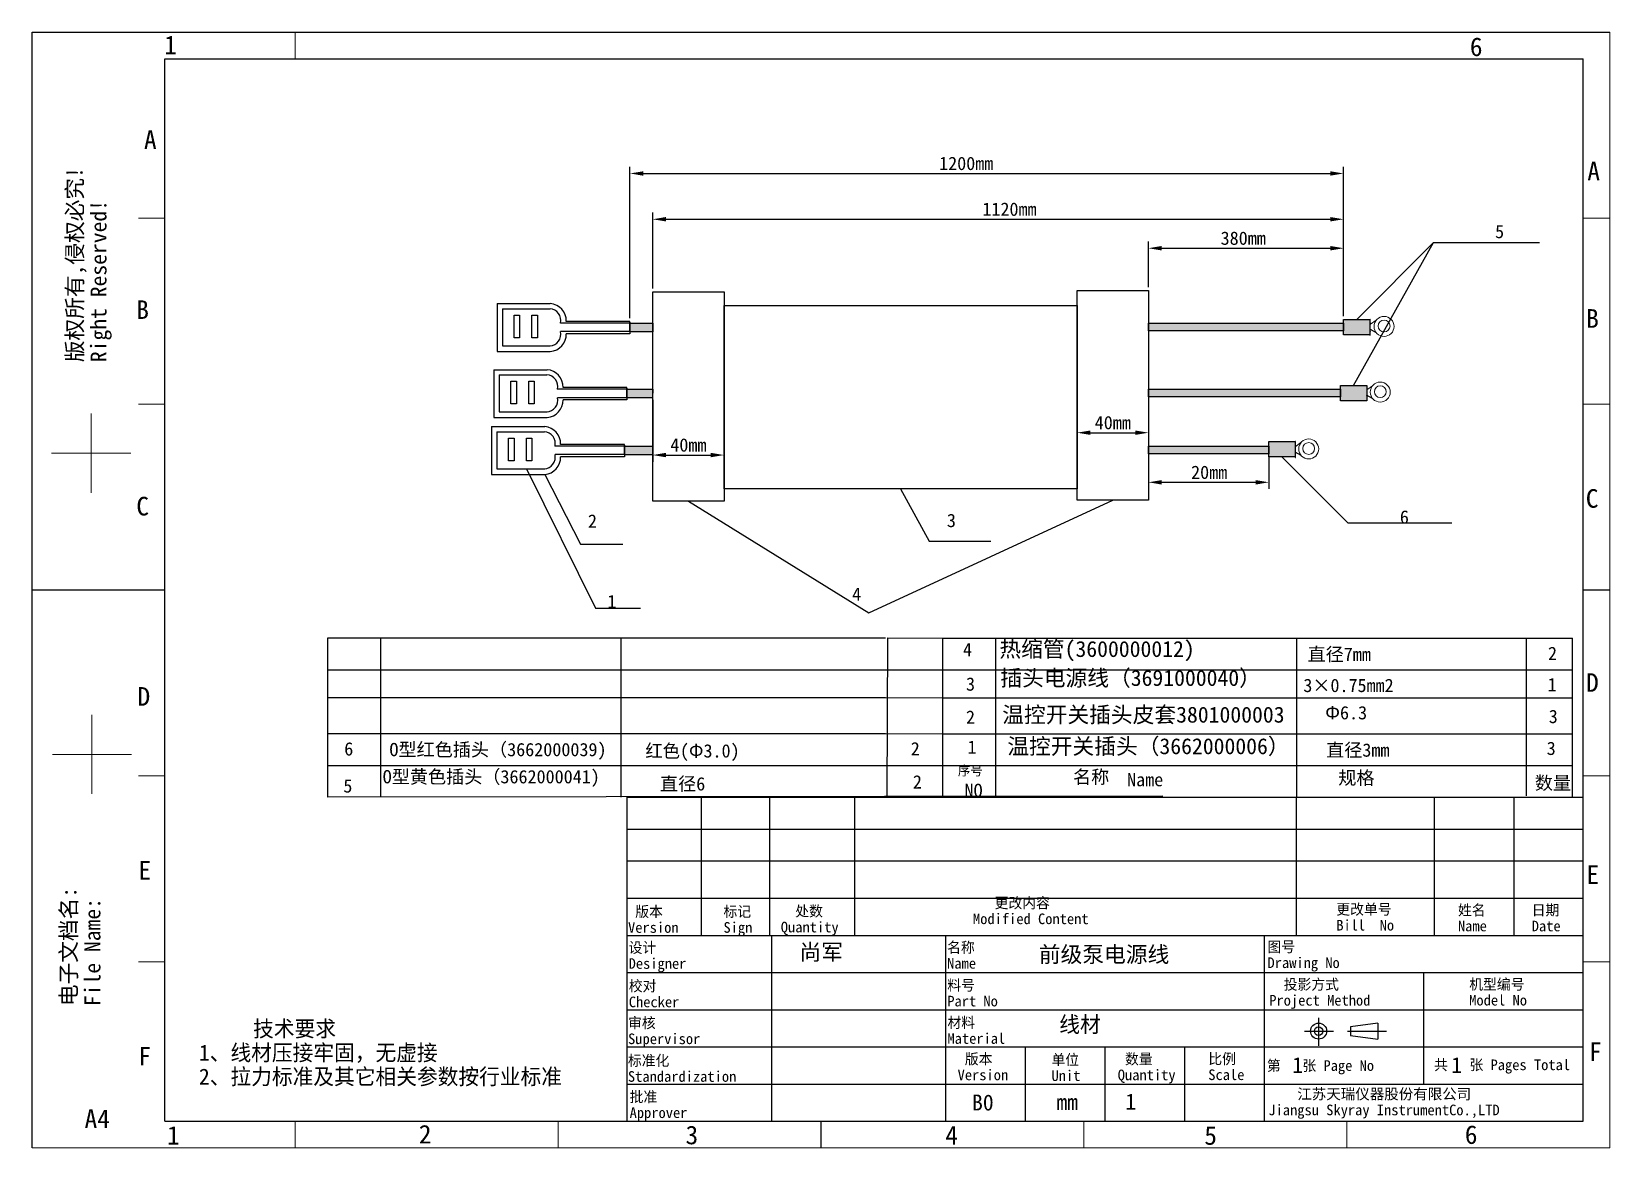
# Model space of a CAD drawing. Header units: millimetres. Extents: x 160 to 458, y 19 to 229.
import ezdxf

# ---------------------------------------------------------------- set-up
doc = ezdxf.new("R2010")
doc.units = ezdxf.units.MM
doc.layers.add('02___PRT_ALL_AXES', color=7, linetype='Continuous')
doc.styles.add('TEXTSTYLE_2', font='simfang_0.ttf')
doc.dimstyles.new('ISO-25', dxfattribs={"dimtxt": 2.5, "dimasz": 2.5, "dimexe": 1.25, "dimexo": 0.625, "dimtad": 1, "dimdsep": 46, "dimtxsty": 'Standard', "dimcen": 2.5, "dimadec": 0, "dimazin": 0, "dimtfac": 1, "dimtmove": 0, "dimatfit": 3, "dimfxl": 1, "dimarcsym": 0})

# ---------------------------------------------------------------- blocks, each defined once
blk = doc.blocks.new('*D13')
at = {"color": 0, "lineweight": -2}
for p, q in [((370.61, 180.91), (370.61, 189.52)), ((373.11, 188.27), (404.83, 188.27)), ((407.33, 176.11), (407.33, 189.52))]:
    blk.add_line(p, q, dxfattribs=at)
at = {"color": 0}
for points in [[(373.11, 188.69), (373.11, 187.85), (370.61, 188.27)], [(404.83, 188.69), (404.83, 187.85), (407.33, 188.27)]]:
    blk.add_solid(points, dxfattribs=at)
at = {"layer": 'Defpoints', "color": 0}
for p in [(407.33, 188.27), (370.61, 180.28), (407.33, 175.48)]:
    blk.add_point(p, dxfattribs=at)
at = {"color": 0, "insert": (388.44, 190.14), "char_height": 2.5, "attachment_point": 5}
blk.add_mtext('380mm', dxfattribs=at)
blk = doc.blocks.new('*D16')
at = {"color": 0, "lineweight": -2}
for p, q in [((277.28, 180.68), (277.28, 194.97)), ((279.78, 193.72), (404.83, 193.72)), ((407.33, 175.48), (407.33, 194.97))]:
    blk.add_line(p, q, dxfattribs=at)
at = {"color": 0}
for points in [[(279.78, 194.14), (279.78, 193.31), (277.28, 193.72)], [(404.83, 194.14), (404.83, 193.31), (407.33, 193.72)]]:
    blk.add_solid(points, dxfattribs=at)
at = {"layer": 'Defpoints', "color": 0}
for p in [(407.33, 193.72), (277.28, 180.06), (407.33, 174.86)]:
    blk.add_point(p, dxfattribs=at)
at = {"color": 0, "insert": (344.44, 195.6), "char_height": 2.5, "attachment_point": 5}
blk.add_mtext('1120mm', dxfattribs=at)
blk = doc.blocks.new('*D14')
at = {"color": 0, "lineweight": -2}
for p, q in [((273.01, 175.13), (273.01, 203.59)), ((275.51, 202.34), (404.83, 202.34)), ((407.33, 175.48), (407.33, 203.59))]:
    blk.add_line(p, q, dxfattribs=at)
at = {"color": 0}
for points in [[(275.51, 202.75), (275.51, 201.92), (273.01, 202.34)], [(404.83, 202.75), (404.83, 201.92), (407.33, 202.34)]]:
    blk.add_solid(points, dxfattribs=at)
at = {"layer": 'Defpoints', "color": 0}
for p in [(407.33, 202.34), (273.01, 174.51), (407.33, 174.86)]:
    blk.add_point(p, dxfattribs=at)
at = {"color": 0, "insert": (336.3, 204.21), "char_height": 2.5, "attachment_point": 5}
blk.add_mtext('1200mm', dxfattribs=at)
blk = doc.blocks.new('*D17')
at = {"color": 0, "lineweight": -2}
for p, q in [((277.28, 159.73), (277.28, 148.09)), ((290.71, 159.73), (290.71, 148.09)), ((279.78, 149.34), (288.21, 149.34))]:
    blk.add_line(p, q, dxfattribs=at)
at = {"color": 0}
for points in [[(279.78, 149.76), (279.78, 148.93), (277.28, 149.34)], [(288.21, 149.76), (288.21, 148.93), (290.71, 149.34)]]:
    blk.add_solid(points, dxfattribs=at)
at = {"layer": 'Defpoints', "color": 0}
for p in [(277.28, 160.35), (290.71, 160.35), (290.71, 149.34)]:
    blk.add_point(p, dxfattribs=at)
at = {"color": 0, "insert": (284, 151.22), "char_height": 2.5, "attachment_point": 5}
blk.add_mtext('40mm', dxfattribs=at)
blk = doc.blocks.new('*D18')
at = {"color": 0, "lineweight": -2}
for p, q in [((370.61, 161.13), (370.61, 152.3)), ((357.18, 159.96), (357.18, 152.3)), ((359.68, 153.55), (368.11, 153.55))]:
    blk.add_line(p, q, dxfattribs=at)
at = {"color": 0}
for points in [[(359.68, 153.97), (359.68, 153.13), (357.18, 153.55)], [(368.11, 153.97), (368.11, 153.13), (370.61, 153.55)]]:
    blk.add_solid(points, dxfattribs=at)
at = {"layer": 'Defpoints', "color": 0}
for p in [(357.18, 160.58), (370.61, 161.76), (370.61, 153.55)]:
    blk.add_point(p, dxfattribs=at)
at = {"color": 0, "insert": (363.89, 155.43), "char_height": 2.5, "attachment_point": 5}
blk.add_mtext('40mm', dxfattribs=at)
blk = doc.blocks.new('*D15')
at = {"color": 0, "lineweight": -2}
for p, q in [((370.61, 148.96), (370.61, 142.96)), ((393.27, 148.96), (393.27, 142.96)), ((373.11, 144.21), (390.77, 144.21))]:
    blk.add_line(p, q, dxfattribs=at)
at = {"color": 0}
for points in [[(373.11, 144.63), (373.11, 143.79), (370.61, 144.21)], [(390.77, 144.63), (390.77, 143.79), (393.27, 144.21)]]:
    blk.add_solid(points, dxfattribs=at)
at = {"layer": 'Defpoints', "color": 0}
for p in [(370.61, 149.59), (393.27, 149.59), (393.27, 144.21)]:
    blk.add_point(p, dxfattribs=at)
at = {"color": 0, "insert": (382.03, 146.08), "char_height": 2.5, "attachment_point": 5}
blk.add_mtext('20mm', dxfattribs=at)

msp = doc.modelspace()

# ---------------------------------------------------------------- hatches: boundary and pattern name
h = msp.add_hatch(color=256)
h.set_gradient(color1=(228, 7, 11), color2=(254, 230, 231), one_color=1, tint=0.95)
h.paths.add_polyline_path([(273.006, 174.193), (277.283, 174.193), (277.283, 172.54), (273.006, 172.54)])
h = msp.add_hatch(color=256)
h.set_gradient(color1=(228, 7, 11), color2=(254, 230, 231), one_color=1, tint=0.95)
h.paths.add_polyline_path([(370.608, 174.193), (407.335, 174.193), (407.335, 172.738), (370.608, 172.738)])
h = msp.add_hatch(color=256)
h.set_gradient(color1=(255, 255, 0), one_color=1, tint=1)
h.paths.add_polyline_path([(407.335, 174.857), (412.284, 174.857), (412.284, 171.989), (407.335, 171.989)])
h = msp.add_hatch(color=256)
h.set_gradient(color1=(228, 7, 11), color2=(254, 230, 231), one_color=1, tint=0.95)
h.paths.add_polyline_path([(272.408, 161.759), (277.333, 161.759), (277.273, 160.106), (272.408, 160.106)])
h = msp.add_hatch(color=256)
h.set_gradient(color2=(242, 242, 242), one_color=1, tint=0.95)
h.paths.add_polyline_path([(272.408, 161.759), (277.333, 161.759), (277.273, 160.106), (272.408, 160.106)])
h = msp.add_hatch(color=256)
h.set_gradient(color1=(228, 7, 11), color2=(254, 230, 231), one_color=1, tint=0.95)
h.paths.add_polyline_path([(370.608, 161.759), (406.737, 161.759), (406.737, 160.304), (370.608, 160.304)])
h = msp.add_hatch(color=256)
h.set_gradient(color2=(242, 242, 242), one_color=1, tint=0.95)
h.paths.add_polyline_path([(370.608, 161.759), (406.737, 161.759), (406.737, 160.304), (370.608, 160.304)])
h = msp.add_hatch(color=256)
h.set_gradient(color1=(255, 255, 0), one_color=1, tint=1)
h.paths.add_polyline_path([(406.737, 162.423), (411.686, 162.423), (411.686, 159.555), (406.737, 159.555)])
h = msp.add_hatch(color=256)
h.set_gradient(color1=(255, 0, 0), one_color=1, tint=1)
h.paths.add_polyline_path([(393.268, 151.866), (398.217, 151.866), (398.217, 148.997), (393.268, 148.997)])
h = msp.add_hatch(color=256)
h.set_gradient(color1=(230, 161, 0), color2=(255, 247, 229), one_color=1, tint=0.95)
h.paths.add_polyline_path([(271.951, 151.042), (277.298, 151.042), (277.328, 149.389), (271.951, 149.389)])
h = msp.add_hatch(color=256)
h.set_gradient(color1=(230, 161, 0), color2=(255, 247, 229), one_color=1, tint=0.95)
h.paths.add_polyline_path([(370.608, 151.042), (393.242, 151.042), (393.274, 149.586), (370.608, 149.586)])

# ---------------------------------------------------------------- linework, layer by layer
at = {"linetype": 'Continuous'}
for p, q in [((160.465, 18.943), (160.465, 228.943)), ((160.465, 228.943), (457.465, 228.943)), ((185.465, 23.943), (185.465, 223.943)), ((185.465, 223.943), (452.465, 223.943)), ((452.465, 23.943), (452.465, 223.943)), ((272.465, 23.943), (272.465, 84.943)), ((272.465, 84.943), (452.465, 84.943)), ((286.476, 58.943), (286.476, 84.943)), ((299.312, 58.943), (299.312, 84.943)), ((315.331, 58.943), (315.331, 84.943)), ((398.465, 58.943), (398.465, 84.943)), ((424.465, 58.943), (424.465, 84.943)), ((439.465, 58.943), (439.465, 84.943)), ((272.465, 78.943), (452.465, 78.943)), ((272.465, 72.943), (452.465, 72.943)), ((272.465, 65.943), (452.465, 65.943)), ((272.465, 58.943), (452.465, 58.943)), ((299.734, 23.943), (299.734, 58.943)), ((332.465, 23.943), (332.465, 58.943)), ((392.465, 23.943), (392.465, 58.943)), ((272.465, 51.943), (452.465, 51.943)), ((422.465, 30.943), (422.465, 51.943)), ((272.465, 44.943), (452.465, 44.943)), ((402.639, 43.434), (402.639, 38.154)), ((413.802, 42.441), (408.627, 41.737)), ((408.627, 41.737), (408.627, 40.124)), ((413.802, 42.441), (413.802, 39.419)), ((399.957, 40.93), (405.416, 40.93)), ((408.057, 40.93), (415.411, 40.93)), ((408.627, 40.124), (413.802, 39.419)), ((272.465, 37.943), (452.465, 37.943)), ((347.465, 23.943), (347.465, 37.943)), ((362.465, 23.943), (362.465, 37.943)), ((377.465, 23.943), (377.465, 37.943)), ((272.465, 30.943), (452.465, 30.943)), ((185.465, 23.943), (452.465, 23.943))]:
    msp.add_line(p, q, dxfattribs=at)
for p, q in [((409.212, 162.423), (424.275, 189.323)), ((409.809, 174.857), (424.275, 189.323)), ((424.275, 189.323), (444.216, 189.323)), ((248.006, 177.844), (248.006, 168.844)), ((248.006, 177.844), (258.006, 177.844)), ((249.006, 176.884), (249.006, 169.884)), ((249.006, 176.884), (257.967, 176.884)), ((273.006, 174.193), (259.923, 174.193)), ((273.006, 172.575), (259.958, 172.575)), ((273.006, 174.508), (261.006, 174.508)), ((273.006, 173.344), (273.006, 174.508)), ((273.006, 174.344), (273.006, 172.344)), ((273.006, 173.344), (273.006, 172.179)), ((249.006, 169.884), (258.006, 169.884)), ((273.006, 172.179), (261.006, 172.179)), ((248.006, 168.844), (258.006, 168.844)), ((247.408, 165.41), (247.408, 156.41)), ((247.408, 165.41), (257.408, 165.41)), ((248.408, 164.45), (248.408, 157.45)), ((248.408, 164.45), (257.37, 164.45)), ((272.408, 161.759), (259.326, 161.759)), ((272.408, 162.074), (260.408, 162.074)), ((272.408, 160.91), (272.408, 162.074)), ((272.408, 161.91), (272.408, 159.91)), ((272.408, 160.91), (272.408, 159.745)), ((272.408, 160.141), (259.36, 160.141)), ((272.408, 159.745), (260.408, 159.745)), ((246.951, 154.692), (246.951, 145.692)), ((246.951, 154.692), (256.951, 154.692)), ((247.408, 156.41), (257.408, 156.41)), ((248.408, 157.45), (257.408, 157.45)), ((247.951, 153.733), (247.951, 146.733)), ((247.951, 153.733), (256.913, 153.733)), ((271.951, 151.042), (258.869, 151.042)), ((271.951, 149.424), (258.903, 149.424)), ((271.951, 151.357), (259.951, 151.357)), ((271.951, 149.028), (259.951, 149.028)), ((271.951, 150.192), (271.951, 151.357)), ((271.951, 151.192), (271.951, 149.192)), ((271.951, 150.192), (271.951, 149.028)), ((395.742, 148.997), (408.157, 136.583)), ((246.951, 145.692), (256.951, 145.692)), ((247.951, 146.733), (256.951, 146.733)), ((253.499, 146.763), (266.542, 120.494)), ((256.951, 145.692), (263.663, 132.546)), ((323.941, 142.958), (329.341, 133.141)), ((283.997, 140.647), (317.979, 119.631)), ((317.979, 119.631), (363.895, 140.876)), ((408.157, 136.583), (427.697, 136.583)), ((263.663, 132.546), (271.639, 132.546)), ((329.341, 133.141), (340.958, 133.141)), ((266.542, 120.494), (275.009, 120.494)), ((321.552, 114.934), (331.905, 114.893)), ((321.126, 108.934), (331.905, 108.893)), ((216.12, 103.689), (321.129, 103.689)), ((321.129, 103.689), (331.905, 103.647)), ((331.899, 103.647), (450.395, 103.647)), ((321.126, 96.934), (331.905, 96.893)), ((321.126, 90.934), (331.905, 90.893)), ((373.319, 85.143), (216.126, 84.934)), ((321.44, 85.143), (331.905, 85.143))]:
    msp.add_line(p, q)
at = {"color": 7, "linetype": 'Continuous'}
for p, q in [((413.516, 172.335), (412.388, 172.967)), ((412.802, 159.974), (411.674, 160.606)), ((399.331, 149.276), (398.203, 149.908))]:
    msp.add_line(p, q, dxfattribs=at)
at = {"lineweight": 0}
for p, q in [((412.426, 173.965), (413.496, 174.745)), ((411.711, 161.605), (412.782, 162.384)), ((398.24, 150.906), (399.311, 151.686))]:
    msp.add_line(p, q, dxfattribs=at)
at = {"linetype": 'Continuous', "lineweight": -3}
for p, q in [((216.126, 114.934), (321.126, 114.934)), ((216.126, 84.934), (216.126, 114.934)), ((226.126, 84.934), (226.126, 114.934)), ((271.323, 84.934), (271.323, 114.934)), ((321.44, 85.143), (321.552, 114.934)), ((331.905, 114.893), (450.395, 114.893)), ((331.905, 84.893), (331.905, 114.893)), ((341.905, 84.893), (341.905, 114.893)), ((398.507, 84.893), (398.507, 114.893)), ((441.782, 85.212), (441.782, 114.893)), ((450.395, 84.893), (450.395, 114.893)), ((452.465, 84.943), (452.465, 114.943)), ((216.126, 108.934), (321.126, 108.934)), ((331.905, 108.893), (450.395, 108.893)), ((216.126, 96.934), (321.126, 96.934)), ((331.905, 96.893), (450.395, 96.893)), ((216.126, 90.934), (321.126, 90.934)), ((331.905, 90.893), (450.395, 90.893))]:
    msp.add_line(p, q, dxfattribs=at)
at = {"linetype": 'Continuous', "lineweight": 0}
msp.add_line((299.015, 85.143), (299.015, 85.143), dxfattribs=at)
at = {"linetype": 'Continuous', "const_width": 0.2}
for points in [[(209.965, 223.943), (209.965, 228.943)], [(457.465, 18.943), (457.465, 228.943)], [(185.465, 193.943), (180.465, 193.943)], [(452.465, 193.943), (457.465, 193.943)], [(185.465, 158.943), (180.465, 158.943)], [(452.465, 158.943), (457.465, 158.943)], [(171.581, 157.167), (171.581, 142.211)], [(164.103, 149.689), (179.06, 149.689)], [(185.465, 123.943), (160.465, 123.943)], [(452.465, 123.943), (457.465, 123.943)], [(171.728, 100.48), (171.728, 85.524)], [(164.25, 93.002), (179.207, 93.002)], [(185.465, 88.943), (180.465, 88.943)], [(452.465, 88.943), (457.465, 88.943)], [(185.465, 53.943), (180.465, 53.943)], [(452.465, 53.943), (457.465, 53.943)], [(209.965, 23.943), (209.965, 18.943)], [(259.465, 23.943), (259.465, 18.943)], [(308.965, 23.943), (308.965, 18.943)], [(358.465, 23.943), (358.465, 18.943)], [(407.965, 23.943), (407.965, 18.943)], [(160.465, 18.943), (457.465, 18.943)]]:
    msp.add_lwpolyline(points, dxfattribs=at)
for points in [[(277.283, 180.056), (290.711, 180.056), (290.711, 140.647), (277.283, 140.647)], [(357.181, 180.285), (370.608, 180.285), (370.608, 140.876), (357.181, 140.876)], [(251.205, 175.654), (252.238, 175.654), (252.238, 171.418), (251.205, 171.418)], [(254.553, 175.654), (255.586, 175.654), (255.586, 171.418), (254.553, 171.418)], [(290.711, 177.518), (357.171, 177.518), (357.171, 142.958), (290.711, 142.958)], [(273.006, 174.193), (277.283, 174.193), (277.283, 172.54), (273.006, 172.54)], [(370.608, 174.193), (407.335, 174.193), (407.335, 172.738), (370.608, 172.738)], [(407.335, 174.857), (412.284, 174.857), (412.284, 171.989), (407.335, 171.989)], [(250.608, 163.22), (251.64, 163.22), (251.64, 158.984), (250.608, 158.984)], [(253.955, 163.22), (254.988, 163.22), (254.988, 158.984), (253.955, 158.984)], [(272.408, 161.759), (277.333, 161.759), (277.273, 160.106), (272.408, 160.106)], [(370.608, 161.759), (406.737, 161.759), (406.737, 160.304), (370.608, 160.304)], [(406.737, 162.423), (411.686, 162.423), (411.686, 159.555), (406.737, 159.555)], [(250.151, 152.502), (251.184, 152.502), (251.184, 148.267), (250.151, 148.267)], [(253.499, 152.502), (254.531, 152.502), (254.531, 148.267), (253.499, 148.267)], [(393.268, 151.866), (398.217, 151.866), (398.217, 148.997), (393.268, 148.997)], [(271.951, 151.042), (277.298, 151.042), (277.328, 149.389), (271.951, 149.389)], [(370.608, 151.042), (393.242, 151.042), (393.274, 149.586), (370.608, 149.586)]]:
    msp.add_lwpolyline(points, close=True)
at = {"lineweight": 0}
for centre, radius in [((414.953, 173.552), 1.883), ((414.958, 173.629), 1.116), ((414.239, 161.191), 1.883), ((414.244, 161.268), 1.116), ((400.768, 150.493), 1.883), ((400.773, 150.57), 1.116)]:
    msp.add_circle(centre, radius, dxfattribs=at)
at = {"linetype": 'Continuous'}
for radius in [1.511, 0.807]:
    msp.add_circle((402.639, 40.93), radius, dxfattribs=at)
for centre, radius, start, end in [((257.779, 174.663), 2.229, 347.81502, 85.15584), ((257.779, 174.623), 3.229, 357.95912, 85.97572), ((257.779, 172.105), 2.229, 274.02428, 12.18498), ((257.779, 172.064), 3.229, 274.02428, 2.04088), ((257.181, 162.229), 2.229, 347.81502, 85.15584), ((257.181, 162.189), 3.229, 357.95912, 85.97572), ((257.181, 159.671), 2.229, 274.02428, 12.18498), ((257.181, 159.63), 3.229, 274.02428, 2.04088), ((256.725, 151.472), 3.229, 357.95912, 85.97572), ((256.725, 151.512), 2.229, 347.81502, 85.15584), ((256.725, 148.953), 2.229, 274.02428, 12.18498), ((256.725, 148.913), 3.229, 274.02428, 2.04088)]:
    msp.add_arc(centre, radius, start, end)
at = {"layer": '02___PRT_ALL_AXES', "color": 7, "linetype": 'Continuous'}
for centre, radius, start, end in [((412.285, 174.839), 0.05, 0, 90), ((413.135, 174.189), 0.8, 177.74193, 180), ((413.135, 172.589), 0.8, 180, 182.25807), ((412.285, 171.939), 0.05, 270, 0), ((411.687, 162.405), 0.05, 0, 90), ((412.537, 161.755), 0.8, 177.74193, 180), ((411.687, 159.505), 0.05, 270, 0), ((412.537, 160.155), 0.8, 180, 182.25807), ((398.218, 151.847), 0.05, 0, 90), ((398.218, 148.947), 0.05, 270, 0), ((399.068, 151.197), 0.8, 177.74193, 180), ((399.068, 149.597), 0.8, 180, 182.25807)]:
    msp.add_arc(centre, radius, start, end, dxfattribs=at)

# ---------------------------------------------------------------- texts
at = {"linetype": 'Continuous', "char_height": 3.5, "line_spacing_factor": 0.9, "style": 'TEXTSTYLE_2'}
for s, insert, width, attachment_point in [('1', (185.342, 228.289), 2.42804, 1), ('6', (431.108, 227.933), 2.42804, 1), ('A', (183.904, 210.445), 2.42804, 3), ('A', (453.219, 204.531), 2.42804, 1), ('B', (180.07, 178.455), 2.42804, 1), ('B', (453.008, 176.799), 2.42804, 1), ('C', (452.928, 142.927), 2.42804, 1), ('C', (180.082, 141.477), 2.42804, 1), ('D\\P ', (452.987, 108.28), 2.42804, 1), ('D', (180.312, 105.665), 2.42804, 1), ('E', (180.486, 72.944), 2.42804, 1), ('E', (453.057, 72.136), 2.42804, 1), ('F', (453.531, 38.805), 2.42804, 1), ('F', (180.468, 37.958), 2.42804, 1), ('A4', (170.339, 26.173), 4.85609, 1), ('1', (185.857, 23.047), 2.42804, 1), ('2', (233.261, 23.271), 2.42804, 1), ('3', (283.467, 23.122), 2.42804, 1), ('4', (332.368, 23.075), 2.42804, 1), ('5', (381.115, 23.027), 2.42804, 1), ('6', (430.158, 23.193), 2.42804, 1)]:
    msp.add_mtext(s, dxfattribs=dict(at, insert=insert, width=width, attachment_point=attachment_point))
at = {"linetype": 'Continuous', "attachment_point": 1, "rotation": 90, "line_spacing_factor": 0.9, "style": 'TEXTSTYLE_2'}
for s, insert, char_height, width in [('版权所有,侵权必究!\\PRight Reserved!', (166.982, 166.817), 2.99125, 37.26366), ('电子文档名:\\PFile Name:', (165.835, 45.625), 2.9912, 22.77101)]:
    msp.add_mtext(s, dxfattribs=dict(at, insert=insert, char_height=char_height, width=width))
at = {"char_height": 2.5, "attachment_point": 1}
for s, insert, width in [('   \\P   5', (430.755, 196.828), 13.46078), ('2', (265.098, 138.167), 5.47568), ('3', (332.659, 138.279), 8.29855), (' \\P  6', (414.528, 143.104), 13.16901), ('1', (268.755, 123.031), 6.25425), ('4', (314.829, 124.419), 6.38834), ('{\\fSimSun|b0|i0|c0|p2;4}', (335.69, 113.973), 5.40375), ('{\\fSimSun|b0|i0|c134|p2;直径\\fSimSun|b0|i0|c0|p2;7mm}', (400.548, 113.1), 24.62788), ('{\\fSimSun|b0|i0|c0|p2;3}', (336.26, 107.493), 4.48889), ('{\\f@SimSun|b0|i0|c0|p2;3×0.75mm2}', (399.759, 107.235), 42.69099), ('{\\fSimSun|b0|i0|c0|p2;2}', (336.26, 101.263), 4.48889), ('{\\fArial|b0|i0|c0|p34;Φ}6.3', (403.875, 102.096), 20.71159), ('6', (219.221, 95.291), 7.83548), ('{\\fSimSun|b0|i0|c134|p2;O型红色插头（3662000039)}', (227.725, 95.159), 40.8876), ('红色(Φ3.0)\\P', (275.91, 94.918), 19.27917), ('{\\fSimSun|b0|i0|c0|p2;2}', (325.861, 95.315), 5.88252), ('{\\fSimSun|b0|i0|c0|p2;1}', (336.55, 95.61), 4.48889), ('{\\fSimSun|b0|i0|c134|p2;直径3mm}', (404.047, 95.069), 16.4817), ('{\\fSimSun|b0|i0|c134|p2;O型黄色插头（\\fSimSun|b0|i0|c0|p2;3662000041\\fSimSun|b0|i0|c134|p2;)}', (226.459, 90.053), 43.36786), ('5', (219.052, 88.321), 10), ('{\\fSimSun|b0|i0|c134|p2;直径6}', (278.656, 88.718), 62.94938), ('{\\fSimSun|b0|i0|c134|p2;2}', (326.26, 89.075), 5.46605)]:
    msp.add_mtext(s, dxfattribs=dict(at, insert=insert, width=width))
at = {"linetype": 'Continuous', "attachment_point": 1, "line_spacing_factor": 0.9}
for s, insert, char_height, width in [('{\\fSimSun|b0|i0|c134|p2;热缩管(3600000012)}', (342.547, 114.343), 3, 44.47994), ('{\\fSimSun|b0|i0|c134|p2;插头电源线（3691000040）}', (342.719, 108.893), 3, 48.43142), ('{\\fSimSun|b0|i0|c134|p2;温控开关插头皮套3801000003}', (343.079, 101.983), 3, 56.58587), ('{\\fSimSun|b0|i0|c134|p2;温控开关插头（3662000006）}', (344.03, 96.044), 3, 51.36719), ('   更改内容\\PModified Content', (337.571, 66.057), 2, 45.80974), (' 版本\\PVersion', (272.64, 64.424), 2, 9.71218), ('标记\\PSign', (290.606, 64.434), 2, 10.61752), ('  处数\\PQuantity', (301.401, 64.505), 2, 14.09474), ('更改单号\\PBill  No', (405.969, 64.855), 2, 18.15195), ('姓名\\PName', (428.864, 64.703), 2, 5.54982), ('日期\\PDate', (442.751, 64.703), 2, 5.54982), ('设计\\PDesigner', (272.75, 57.65), 2, 11.09963), ('{\\fSimSun|b0|i0|c134|p2;尚军}', (304.916, 57.291), 3, 22.85978), ('名称\\PName', (332.706, 57.68), 2, 5.54982), ('{\\fSimSun|b0|i0|c134|p2;前级泵电源线}', (349.971, 56.865), 3, 42.22314), ('图号\\PDrawing No', (393.01, 57.796), 2, 23.83262), ('校对\\PChecker', (272.779, 50.417), 2, 9.71218), ('料号\\PPart No', (332.74, 50.572), 2, 9.71218), ('  投影方式\\PProject Method', (393.341, 50.72), 2, 29.17821), ('机型编号\\PModel No', (430.98, 50.744), 2, 11.09963), ('     技术要求\\P1、线材压接牢固，无虚接\\P2、拉力标准及其它相关参数按行业标准\\P ', (191.863, 42.867), 3, 72.65314), ('审核\\PSupervisor', (272.647, 43.474), 2, 13.87454), ('材料\\PMaterial', (332.767, 43.533), 2, 11.09963), ('线材', (353.814, 43.685), 3, 8.30258), ('标准化\\PStandardization', (272.616, 36.384), 2, 20.81181), (' 版本\\PVersion', (334.678, 36.685), 2, 9.71218), ('单位\\PUnit', (352.352, 36.54), 2, 5.54982), (' 数量\\PQuantity', (364.827, 36.671), 2, 11.09963), ('比例\\PScale', (381.873, 36.711), 2, 6.93727), ('第   张 Page No', (392.908, 35.44), 2, 28.79031), ('1', (397.679, 36.028), 3, 2.08118), ('共   张 Pages Total', (424.357, 35.579), 2, 26.34686), ('1', (427.59, 36.028), 3, 2.08118), ('批准\\PApprover', (272.939, 29.567), 2, 11.09963), ('    {\\fFangSong_GB2312|b0|i0|c134|p49;江苏天瑞仪器股份有限公司}\\PJiangsu Skyray InstrumentCo.,LTD', (393.183, 30.084), 2, 61.46143), ('B0', (337.386, 28.987), 3, 4.16236), ('mm', (353.271, 29.059), 3, 4.16236), ('1', (366.264, 29.16), 3, 2.08118)]:
    msp.add_mtext(s, dxfattribs=dict(at, insert=insert, char_height=char_height, width=width))
at = {"linetype": 'Continuous', "lineweight": -3, "char_height": 2.5, "attachment_point": 1}
for s, insert, width in [('{\\fSimSun|b0|i0|c134|p2;2}', (445.812, 113.259), 3.82703), ('{\\fSimSun|b0|i0|c0|p2;1}', (445.748, 107.393), 3.82703), ('{\\fSimSun|b0|i0|c134|p2;3}', (445.953, 101.393), 3.72973), ('{\\fSimSun|b0|i0|c0|p2;3}', (445.568, 95.393), 3.72973), ('{\\fSimSun|b0|i0|c0|p2;Name}', (366.578, 89.502), 6.81081), ('{\\fSimSun|b0|i0|c0|p2;NO}', (335.992, 87.478), 4.04324)]:
    msp.add_mtext(s, dxfattribs=dict(at, insert=insert, width=width))
at = {"color": 7, "linetype": 'Continuous', "lineweight": -3, "attachment_point": 1}
for s, insert, char_height, width in [('序号', (334.73, 90.841), 1.8, 9.69265), ('{\\fSimSun|b0|i0|c134|p2;名称}', (356.414, 90.025), 2.5, 11.06526), ('{\\fSimSun|b0|i0|c134|p2;规格}', (406.337, 89.845), 2.5, 12.06), ('{\\fSimSun|b0|i0|c134|p2;数量}', (443.337, 88.888), 2.5, 9.42222)]:
    msp.add_mtext(s, dxfattribs=dict(at, insert=insert, char_height=char_height, width=width))

# ---------------------------------------------------------------- dimensions: what is measured, and where the dimension line sits
for base, p1, p2, text, picture, middle in [((407.335, 202.338), (273.006, 174.508), (407.335, 174.857), '1200mm', '*D14', (336.305, 202.338)), ((407.335, 193.725), (277.283, 180.056), (407.335, 174.857), '1120mm', '*D16', (344.444, 193.725)), ((407.335, 188.269), (370.608, 180.285), (407.335, 175.482), '380mm', '*D13', (388.444, 188.269)), ((290.711, 149.344), (277.283, 160.351), (290.711, 160.351), '40mm', '*D17', (283.997, 149.344)), ((393.268, 144.209), (370.608, 149.586), (393.268, 149.586), '20mm', '*D15', (382.026, 144.209))]:
    dim = msp.add_linear_dim(base=base, p1=p1, p2=p2, text=text, dimstyle='ISO-25')
    dim.commit()
    dim.dimension.update_dxf_attribs({"geometry": picture, "text_midpoint": middle, "dimtype": 160})
dim = msp.add_linear_dim(base=(370.608, 153.552), p1=(357.181, 160.581), p2=(370.608, 161.759), text='40mm', dimstyle='ISO-25')
dim.commit()
dim.dimension.update_dxf_attribs({"geometry": '*D18', "text_midpoint": (363.895, 155.427)})

doc.saveas('drawing.dxf')
